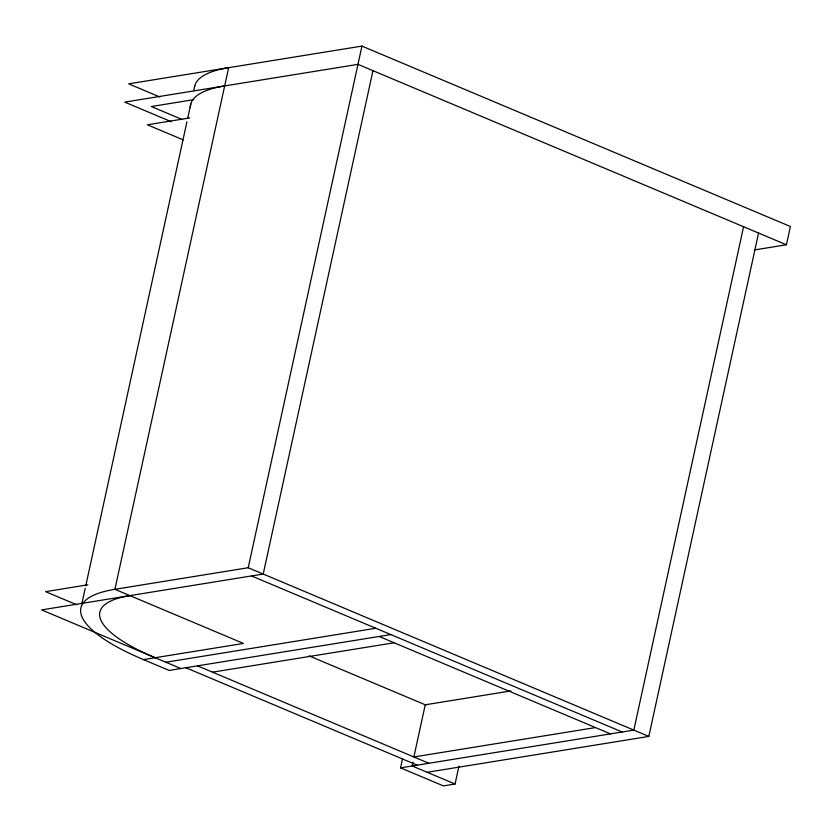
<?xml version="1.0" encoding="UTF-8"?>
<svg xmlns="http://www.w3.org/2000/svg" width="832" height="832" viewBox="0 0 832 832"><rect width="100%" height="100%" fill="white"/><g stroke="black" fill="none" stroke-linecap="round" stroke-linejoin="round"><path stroke-width="1.25" d="M81.869 603.616L85.186 588.401M85.738 585.863L186.919 121.784M187.751 117.988L190.788 104.042M193.71 90.646L194.771 85.779M390.79 634.577L169.177 670.436L143.478 659.61A166.379 45.022 12.3 0 1 114.92 589.306L248.217 567.736L361.951 46.103L790.4 226.512L786.417 244.774L754.374 249.954M372.965 70.678L263.214 574.049L41.6 609.908L180.846 668.543M458.921 766.262L455.052 784.014L443.383 785.897L400.546 767.853L402.48 758.982M413.036 762.164L412.204 765.97L455.052 784.014M743.579 226.73L633.818 730.111L400.546 767.853M427.201 772.283L648.814 736.424L758.566 233.043M361.951 46.103L128.679 83.845L159.796 96.949M193.596 99.694L151.351 106.527L182.416 119.61M189.623 117.957L147.378 124.79L183.217 139.88M87.828 584.813L45.583 591.656L76.648 604.729M143.478 659.61L243.454 643.427L114.92 589.306L228.654 67.673A166.379 45.022 12.3 0 0 194.438 87.516M165.849 662.23L375.804 628.264M212.503 672.162L394.129 642.772M510.942 690.924L425.246 704.798L413.868 756.954L595.494 727.574M786.417 244.774L357.968 64.355L124.696 102.107L171.371 121.763M248.217 567.736L648.814 736.424M251.555 575.942L622.159 731.994M379.132 636.459L610.49 733.886M309.057 655.866L425.932 705.078M197.506 665.85L428.865 763.277M185.848 667.732L417.206 765.159M155.137 657.717A146.962 39.77 12.3 0 1 129.917 595.618M190.372 107.567A166.379 45.022 12.3 0 1 224.671 85.925"/></g></svg>
